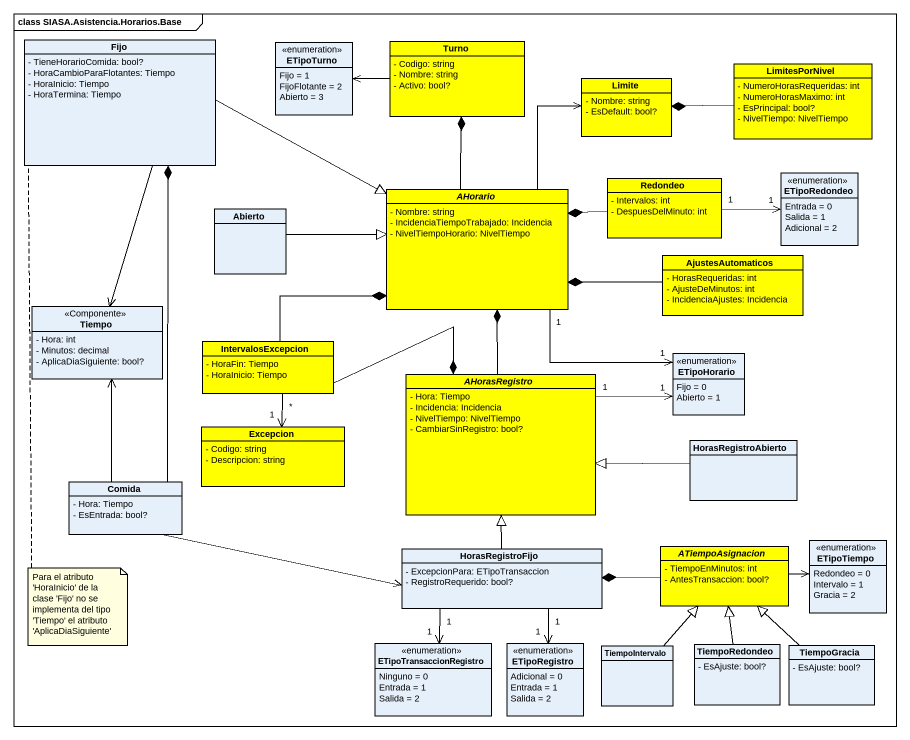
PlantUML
@startuml
mainframe class SIASA.Asistencia.Horarios.Base
hide circle
hide empty members
skinparam classAttributeIconSize 0
class Fijo {
  - TieneHorarioComida: bool?
  - HoraCambioParaFlotantes: Tiempo
  - HoraInicio: Tiempo
  - HoraTermina: Tiempo
}
enum ETipoTurno {
  Fijo = 1
  FijoFlotante = 2
  Abierto = 3
}
class Turno #FFFF00 {
  - Codigo: string
  - Nombre: string
  - Activo: bool?
}
class LimitesPorNivel #FFFF00 {
  - NumeroHorasRequeridas: int
  - NumeroHorasMaximo: int
  - EsPrincipal: bool?
  - NivelTiempo: NivelTiempo
}
class Limite #FFFF00 {
  - Nombre: string
  - EsDefault: bool?
}
class Redondeo #FFFF00 {
  - Intervalos: int
  - DespuesDelMinuto: int
}
enum ETipoRedondeo {
  Entrada = 0
  Salida = 1
  Adicional = 2
}
class Abierto
abstract class AHorario #FFFF00 {
  - Nombre: string
  - IncidenciaTiempoTrabajado: Incidencia
  - NivelTiempoHorario: NivelTiempo
}
class AjustesAutomaticos #FFFF00 {
  - HorasRequeridas: int
  - AjusteDeMinutos: int
  - IncidenciaAjustes: Incidencia
}
class Tiempo <<Componente>> {
  - Hora: int
  - Minutos: decimal
  - AplicaDiaSiguiente: bool?
}
class IntervalosExcepcion #FFFF00 {
  - HoraFin: Tiempo
  - HoraInicio: Tiempo
}
abstract class AHorasRegistro #FFFF00 {
  - Hora: Tiempo
  - Incidencia: Incidencia
  - NivelTiempo: NivelTiempo
  - CambiarSinRegistro: bool?
}
enum ETipoHorario {
  Fijo = 0
  Abierto = 1
}
class Excepcion #FFFF00 {
  - Codigo: string
  - Descripcion: string
}
class HorasRegistroAbierto
class Comida {
  - Hora: Tiempo
  - EsEntrada: bool?
}
class HorasRegistroFijo {
  - ExcepcionPara: ETipoTransaccion
  - RegistroRequerido: bool?
}
abstract class ATiempoAsignacion #FFFF00 {
  - TiempoEnMinutos: int
  - AntesTransaccion: bool?
}
enum ETipoTiempo {
  Redondeo = 0
  Intervalo = 1
  Gracia = 2
}
enum ETipoTransaccionRegistro {
  Ninguno = 0
  Entrada = 1
  Salida = 2
}
enum ETipoRegistro {
  Adicional = 0
  Entrada = 1
  Salida = 2
}
class TiempoIntervalo
class TiempoRedondeo {
  - EsAjuste: bool?
}
class TiempoGracia {
  - EsAjuste: bool?
}
Fijo -right-|> AHorario
Fijo --> Tiempo
Turno -left-> ETipoTurno
LimitesPorNivel -left-* Limite
Redondeo "1" -right-> "1" ETipoRedondeo
Redondeo -left-* AHorario
Abierto -right-|> AHorario
AHorario -up-* Turno
AHorario -up-> Limite
AHorario "1" -right-> "1" ETipoHorario
AjustesAutomaticos -left-* AHorario
IntervalosExcepcion -right-* AHorario
IntervalosExcepcion -right-* AHorasRegistro
IntervalosExcepcion "*" --> "1" Excepcion
AHorasRegistro -up-* AHorario
AHorasRegistro "1" -right-> "1" ETipoHorario
HorasRegistroAbierto -left-|> AHorasRegistro
Comida -up-* Fijo
Comida -up-> Tiempo
Comida -right-> HorasRegistroFijo
HorasRegistroFijo -up-|> AHorasRegistro
HorasRegistroFijo "1" --> "1" ETipoTransaccionRegistro
HorasRegistroFijo "1" --> "1" ETipoRegistro
ATiempoAsignacion -left-* HorasRegistroFijo
ATiempoAsignacion -right-> ETipoTiempo
TiempoIntervalo -up-|> ATiempoAsignacion
TiempoRedondeo -up-|> ATiempoAsignacion
TiempoGracia -up-|> ATiempoAsignacion
note bottom of Fijo : Para el atributo 'HoraInicio' de la clase 'Fijo' no se implementa del tipo 'Tiempo' el atributo 'AplicaDiaSiguiente'
@enduml
